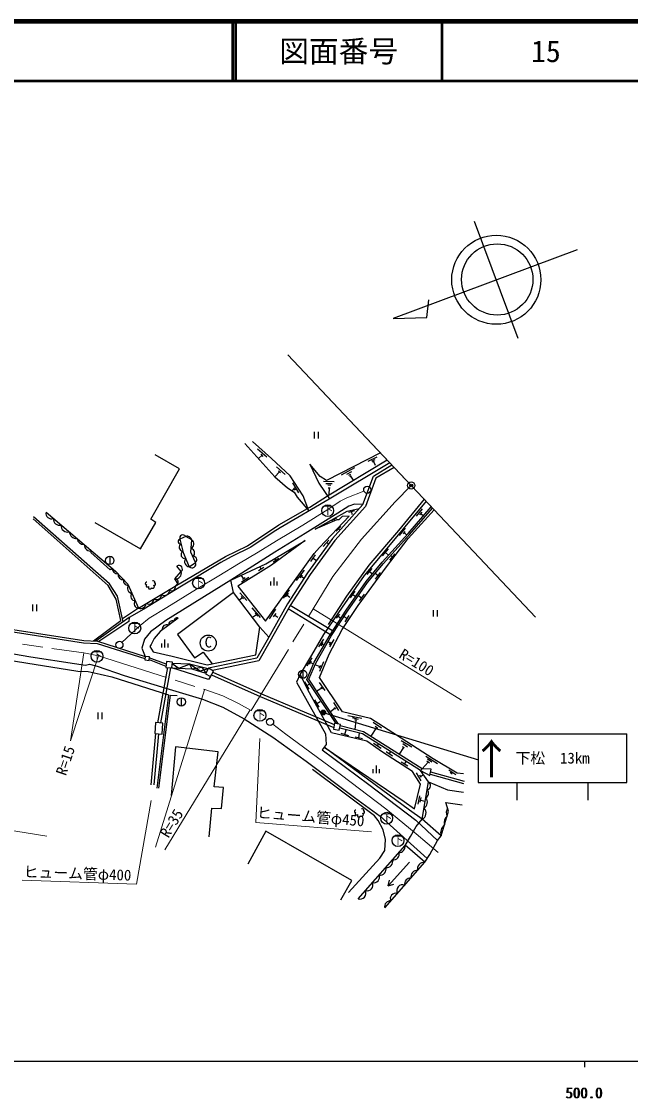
# Model space of a CAD drawing. Units: millimetres, scale not verified. Extents: x 40000 to 680000, y 20000 to 380000.
# Drawn here: x 473240 to 575727, y 198715 to 380000 of the extents above; entities that cross this region are included whole.
import ezdxf
from ezdxf.enums import TextEntityAlignment as Align

# ---------------------------------------------------------------- set-up
doc = ezdxf.new("R2010")
doc.units = ezdxf.units.MM
doc.header["$LTSCALE"] = 1000
doc.header["$PDMODE"] = 32
doc.header["$PDSIZE"] = 500
doc.linetypes.add('CHAIN', pattern=[18.5, 12, -1.5, 3.5, -1.5])
for name, color, linetype, lineweight in [('M-BGD', 7, 'Continuous', 25), ('M-BGD-EXST', 7, 'Continuous', 25), ('M-BMK', 2, 'CHAIN', 13), ('M-BMK-OTRS', 5, 'Continuous', 25), ('M-BMK-SRVR', 3, 'Continuous', 25), ('M-STR-HTXT', 7, 'Continuous', 13), ('M-STR-STRC', 7, 'Continuous', 25), ('M-TTL', 2, 'Continuous', 140), ('M-TTL-BAND', 7, 'Continuous', 25), ('M-TTL-LINE', 7, 'Continuous', 50)]:
    doc.layers.add(name, color=color, linetype=linetype, lineweight=lineweight)
doc.layers.add('M-OTRS', color=6, linetype='Continuous')
doc.layers.add('M-TTL-TXT', color=7, linetype='Continuous')
doc.styles.add('ＭＳ ゴシック', font='')
doc.styles.get('ＭＳ ゴシック').set_extended_font_data('MS Gothic')

msp = doc.modelspace()

# ---------------------------------------------------------------- hatches: boundary and pattern name
at = {"layer": 'M-STR-STRC'}
msp.add_hatch(color=256, dxfattribs=at).paths.add_polyline_path([(523702, 263928, 0.41421), (523781, 263368, 0.41421), (524341, 263446, 1)])

# ---------------------------------------------------------------- linework, layer by layer
at = {"layer": 'M-BGD'}
for p, q in [((522484, 310936), (522484, 309818)), ((523151, 310936), (523151, 309818)), ((514504, 306652), (512942, 308036)), ((513741, 307000), (513100, 306427)), ((513932, 306803), (513549, 307197)), ((531566, 306010), (533074, 306708)), ((517605, 303759), (516168, 305019)), ((527109, 303684), (529362, 304907)), ((532192, 306054), (532732, 306280)), ((532332, 305861), (532670, 305988)), ((532501, 305924), (532787, 305297)), ((516666, 304185), (515859, 303340)), ((516837, 304052), (516494, 304318)), ((527995, 303821), (528825, 304267)), ((528347, 303624), (528677, 303781)), ((528522, 303427), (528718, 303555)), ((528620, 303491), (529052, 302775)), ((519210, 301333), (518783, 301024)), ((519936, 300658), (518890, 302374)), ((519328, 301141), (519092, 301526)), ((524036, 302631), (525858, 302573)), ((524454, 302259), (525541, 302251)), ((524796, 301988), (525306, 301975)), ((524827, 301524), (525195, 301526)), ((525011, 301525), (524951, 300306)), ((528336, 297391), (529320, 297711)), ((528762, 297529), (528824, 297015)), ((540692, 297967), (539649, 296745)), ((540607, 297406), (540242, 296978)), ((525389, 295980), (526301, 296482)), ((525845, 296231), (525951, 295988)), ((540425, 297192), (540892, 296789)), ((526201, 294210), (527002, 294998)), ((526601, 294604), (526825, 294353)), ((537833, 294697), (536817, 293464)), ((537767, 294145), (537470, 293784)), ((537618, 293965), (538081, 293546)), ((524017, 291651), (524935, 292686)), ((524613, 292324), (524951, 292077)), ((519101, 291360), (518196, 290717)), ((518649, 291038), (518545, 291212)), ((521926, 289117), (522743, 290212)), ((533968, 290033), (535003, 291212)), ((534486, 290622), (535010, 290148)), ((535252, 289309), (536152, 290389)), ((535702, 289849), (535395, 290126)), ((488098, 289978), (488098, 288578)), ((513579, 287800), (513365, 288261)), ((516560, 289599), (515608, 288994)), ((516084, 289297), (515886, 289629)), ((522334, 289665), (522893, 289257)), ((510659, 286213), (510183, 286782)), ((514013, 288071), (513145, 287529)), ((519515, 285930), (520889, 287649)), ((520137, 286349), (520540, 286825)), ((520338, 286587), (520799, 286288)), ((531415, 286919), (532246, 287930)), ((531830, 287425), (532319, 287017)), ((533256, 286681), (532768, 287087)), ((532841, 286125), (533670, 287236)), ((511505, 286424), (510238, 285651)), ((510900, 286370), (510418, 286056)), ((515209, 285057), (515209, 285754)), ((515742, 285057), (515742, 286385)), ((516276, 285057), (516276, 285754)), ((510403, 283002), (509891, 282614)), ((511140, 282521), (510000, 283837)), ((510580, 282799), (510226, 283205)), ((517342, 282946), (518359, 284353)), ((517694, 283161), (518175, 283692)), ((517934, 283427), (518391, 283084)), ((528602, 283005), (529411, 284119)), ((529007, 283562), (529494, 283222)), ((530456, 282946), (529926, 283316)), ((530131, 282510), (530943, 283599)), ((475101, 281853), (475101, 280735)), ((475767, 281853), (475767, 280735)), ((492939, 281242), (490260, 279433)), ((513483, 279655), (512042, 281332)), ((514979, 279444), (516068, 281070)), ((525437, 276621), (518112, 281149)), ((525867, 277279), (518429, 281714)), ((512778, 280148), (512133, 279659)), ((513010, 279876), (512546, 280419)), ((515675, 279787), (516071, 280372)), ((515873, 280080), (516401, 279728)), ((526273, 279557), (526788, 280218)), ((526530, 279888), (527008, 279576)), ((528047, 279472), (527521, 279815)), ((527713, 278948), (528380, 279996)), ((542528, 280939), (542528, 279821)), ((543195, 280939), (543195, 279821)), ((513349, 278054), (514845, 276353)), ((497385, 274625), (497385, 275954)), ((523256, 274718), (524101, 276041)), ((525214, 275308), (524830, 275569)), ((525140, 274724), (525844, 275979)), ((496851, 274625), (496851, 275322)), ((497918, 274625), (497918, 275322)), ((523662, 274907), (523994, 275456)), ((523828, 275182), (524153, 274994)), ((525046, 275064), (525382, 275553)), ((494714, 272592), (497543, 271507)), ((497575, 271846), (494742, 272888)), ((521330, 271517), (522135, 272868)), ((521712, 271812), (522040, 272344)), ((521876, 272078), (522389, 271861)), ((523456, 270662), (524114, 272253)), ((497790, 271259), (496106, 261962)), ((498290, 271212), (496609, 261930)), ((520575, 270817), (520575, 269417)), ((523475, 271373), (522655, 271720)), ((523358, 271170), (523593, 271576)), ((521663, 267602), (520905, 268822)), ((521284, 268212), (521758, 268527)), ((524350, 267414), (523390, 268731)), ((497960, 266651), (496001, 250973)), ((498258, 266613), (496299, 250936)), ((498258, 266613), (499461, 266521)), ((523760, 267806), (522947, 267269)), ((523879, 267652), (523640, 267961)), ((500128, 266175), (500128, 264775)), ((523355, 264590), (522581, 265845)), ((522968, 265217), (523496, 265558)), ((526669, 264017), (525779, 265393)), ((486067, 263706), (486067, 262588)), ((486734, 263706), (486734, 262588)), ((526029, 264391), (525249, 263788)), ((526137, 264252), (525921, 264530)), ((530522, 262675), (528162, 263137)), ((529974, 262495), (528963, 262778)), ((529669, 262314), (529315, 262439)), ((529492, 262377), (529316, 260830)), ((532974, 261177), (532028, 259679)), ((533816, 261043), (532418, 261979)), ((533190, 261016), (532758, 261337)), ((495779, 260129), (494995, 251534)), ((496279, 260098), (495493, 251488)), ((528331, 259781), (527022, 260132)), ((527677, 259956), (527883, 260778)), ((530611, 259261), (529387, 259553)), ((529999, 259407), (530142, 260210)), ((533757, 257602), (532457, 258441)), ((533107, 258022), (533334, 258381)), ((537537, 257817), (536807, 256662)), ((538918, 257826), (537144, 258944)), ((537694, 257725), (537379, 257910)), ((538191, 257835), (537394, 258426)), ((535681, 256346), (534583, 257060)), ((535132, 256703), (535377, 257091)), ((543243, 255046), (541306, 256270)), ((542270, 255330), (541564, 255824)), ((532431, 253457), (532431, 254154)), ((532964, 253457), (532964, 254786)), ((533497, 253457), (533497, 254154)), ((538232, 254651), (537117, 255331)), ((537674, 254991), (537968, 255456)), ((540691, 254209), (540410, 253914)), ((541653, 255334), (540691, 254209)), ((541880, 255160), (541427, 255507)), ((546336, 253200), (545153, 253955)), ((540510, 252161), (539739, 253517)), ((540494, 252717), (540280, 253136)), ((540387, 252927), (540868, 253266)), ((542003, 253297), (547625, 251759)), ((542091, 253688), (547731, 252145)), ((545726, 253333), (545385, 253563)), ((539980, 248265), (540269, 249662)), ((540349, 248574), (540507, 249388)), ((540414, 248910), (541199, 248774)), ((533578, 246237), (541520, 239128)), ((541106, 238465), (537813, 241345)), ((534951, 234498), (535911, 234814))]:
    msp.add_line(p, q, dxfattribs=at)
for points in [[(510843, 308952), (515859, 303340), (518028, 301521), (519137, 300792), (519626, 299931), (521600, 297622), (520645, 300145), (518431, 303535), (515332, 306458), (512091, 309283)], [(485600, 295661), (493265, 291222), (495829, 295690), (494981, 296246), (499802, 304696), (495728, 307071)], [(533646, 307382), (524567, 302736), (523519, 303387), (521762, 305493), (523278, 302272), (525059, 299648)], [(535242, 305691), (525000, 299613), (516758, 294786), (515598, 294021), (511836, 291533), (508520, 289875), (506789, 288949), (500188, 284930), (493797, 281075), (491370, 279679), (485765, 275707)], [(499089, 284972), (507577, 289962), (511257, 291749), (516539, 295256), (521739, 298259), (524730, 300173), (534754, 306208)], [(535965, 304926), (532874, 303146), (531128, 298347), (525984, 292644), (521794, 286904), (518429, 281714), (515017, 275638), (513177, 272404), (505377, 270760)], [(508939, 283869), (508459, 285980), (514381, 288733), (520975, 292659), (515326, 288475), (509654, 284939), (514306, 279080), (522501, 290474), (523378, 291481), (528397, 296738), (527197, 296675), (526634, 296119), (526295, 296138), (522661, 294560), (528049, 297604), (530064, 298024), (530665, 298705), (532469, 303462), (535542, 305374)], [(541331, 299243), (533612, 289966), (530914, 286736), (527231, 281411), (524076, 276813), (522060, 273324), (520157, 270115), (519511, 268775), (524372, 260080), (524489, 258288), (523824, 257381), (531680, 251565), (539628, 245546), (543264, 242162)], [(541014, 299578), (536664, 294326), (531703, 288465), (527946, 283280), (524830, 278493)], [(477372, 297393), (489048, 287494), (491147, 285316), (492939, 281242), (499089, 284972), (499555, 285385), (499068, 286185), (500116, 287396), (499392, 288329)], [(530665, 298705), (529278, 298777), (528322, 298411), (526471, 297242), (520974, 293795), (515890, 290681), (508459, 285980), (497531, 279195), (494955, 277293), (493909, 276005), (493511, 274511), (494042, 273132)], [(530665, 298705), (525596, 292960), (521382, 287187), (518001, 281973), (514581, 275884), (512853, 272847), (504694, 271127)], [(526214, 261815), (521282, 269245), (522509, 272144), (525181, 276778), (527871, 280899), (531255, 285740), (533963, 288989), (538340, 293833), (542208, 298314)], [(526600, 261743), (521621, 269276), (522778, 272010), (525437, 276621), (528120, 280731), (531493, 285558), (534189, 288792), (538565, 293634), (542415, 298095)], [(547644, 253342), (546535, 253446), (542531, 255910), (537155, 259339), (531949, 262678), (527256, 263786), (523392, 269565), (525007, 273484), (527181, 277657), (529906, 281716), (534645, 288228), (538333, 292997), (542708, 297785)], [(485351, 275731), (489960, 279157), (489184, 282761), (487839, 285046), (475212, 296305)], [(490363, 278965), (489411, 283285), (488058, 285322), (475267, 296636)], [(488432, 288017), (488138, 287686), (484892, 290609), (485094, 290847)], [(494347, 285613), (494211, 285611), (494122, 285529), (494069, 285367), (494133, 285252), (494231, 285226), (494291, 285236), (494214, 285142), (494220, 284942), (494298, 284825), (494491, 284824), (494623, 284893), (494620, 284682), (494675, 284525), (494818, 284498), (495002, 284525), (495099, 284622), (495108, 284691), (495187, 284632), (495440, 284617), (495579, 284741), (495615, 284926), (495537, 285015), (495453, 285039), (495651, 285062), (495791, 285235), (495770, 285440), (495677, 285487), (495546, 285472), (495677, 285568), (495667, 285659), (495569, 285804), (495460, 285859), (495272, 285872)], [(499606, 279571), (496545, 277319), (495556, 276144), (495057, 275111), (494842, 274770), (495380, 273924), (498587, 273150), (504490, 271691), (512659, 273420), (513349, 278054), (508939, 283869), (499496, 276796), (502373, 272912), (503826, 273867), (505329, 271869)], [(460474, 279406), (483719, 275826), (486021, 275692), (494042, 273132)], [(491370, 279679), (491318, 279012), (486243, 275622)], [(459871, 279094), (483677, 275428), (485948, 275296), (494006, 272758)], [(446105, 268653), (449290, 270251), (454536, 272884), (458041, 274647), (464502, 273539), (473940, 272073), (482732, 270634), (484461, 270576), (486499, 270131), (488442, 269675), (497960, 266651)], [(466346, 274524), (474797, 273083), (482168, 271926), (483987, 271667), (484704, 271839), (485947, 271473), (490530, 269912), (498642, 267441), (503720, 265918), (507097, 264606), (510725, 262638), (515561, 259558), (521133, 255476), (529290, 249392), (533578, 246237)], [(504639, 271029), (501522, 271845), (498617, 271933)], [(498617, 271933), (499694, 271133), (501522, 271845), (501895, 271028), (503611, 271298), (504267, 270335)], [(498547, 271188), (501895, 271028), (504267, 270335)], [(505059, 269761), (504698, 269249), (498547, 271188)], [(504639, 271029), (503285, 270622), (501522, 271845)], [(505444, 270477), (513613, 266821), (525882, 261641)], [(543876, 242927), (540671, 245719), (538544, 247270), (532748, 251537), (524156, 257835), (537634, 248708), (539353, 247457), (540394, 251632), (539060, 253749), (534000, 257005), (531348, 258838), (525410, 260253), (521431, 267525), (520157, 270115)], [(505207, 270036), (513414, 266363), (525788, 261138)], [(529913, 232312), (537791, 241320), (538682, 242789), (539660, 244491), (540671, 245719), (541757, 252005), (540410, 253914), (530633, 260086), (526789, 261052)], [(540691, 254209), (530793, 260458), (526863, 261447)], [(504822, 242784), (505245, 247601), (506873, 247537), (507205, 251077), (505667, 251176), (506313, 257059), (499153, 257931), (498401, 249703)], [(528297, 233397), (533534, 239187), (534400, 240428), (534523, 242309), (534119, 243921), (533284, 245479), (532620, 246293), (522231, 254108)], [(540410, 253914), (541959, 253101), (542191, 254134), (540691, 254209)], [(541757, 252005), (544906, 250662), (547649, 250301)], [(534371, 230793), (541106, 238465), (541934, 239790), (543264, 242162), (543876, 242927), (545122, 247063), (544650, 248515), (547381, 248148)], [(529533, 247232), (529398, 247230), (529308, 247149), (529256, 246986), (529320, 246871), (529418, 246845), (529478, 246855), (529400, 246761), (529406, 246562), (529484, 246445), (529678, 246443), (529810, 246513), (529807, 246302), (529862, 246145), (530005, 246117), (530188, 246145), (530286, 246241), (530295, 246310), (530373, 246251), (530627, 246236), (530765, 246361), (530802, 246545), (530724, 246635), (530639, 246659), (530837, 246682), (530977, 246854), (530957, 247059), (530863, 247106), (530733, 247091), (530864, 247188), (530854, 247278), (530756, 247423), (530647, 247479), (530459, 247491)], [(527005, 232139), (528809, 235425), (514369, 243717), (511311, 238132)], [(538546, 238515), (534951, 234498), (535158, 235488)]]:
    msp.add_lwpolyline(points, dxfattribs=at)
for points in [[(501472, 288214), (502513, 288955), (501743, 290678), (501892, 292732), (500881, 293321), (499893, 292838), (500427, 290638)], [(494759, 273062), (494042, 273132), (493985, 272534), (494701, 272465)], [(498638, 272153), (497613, 272250), (497522, 271284), (498547, 271188)], [(504693, 271128), (504205, 270221), (505059, 269761), (505547, 270668)], [(496902, 260058), (497020, 261904), (495772, 261983), (495655, 260137)], [(526907, 261686), (525924, 261869), (525741, 260886), (526724, 260703)]]:
    msp.add_lwpolyline(points, close=True, dxfattribs=at)
for centre in [(488098, 289278), (520575, 270117), (500128, 265475)]:
    msp.add_circle(centre, 700, dxfattribs=at)
for centre, radius, start, end in [((478274, 297210), 920, 168.53616, 290.88662), ((479613, 296224), 1019, 172.90689, 286.5159), ((480979, 295136), 1082, 174.08908, 285.33371), ((482525, 294230), 1267, 186.24767, 273.17512), ((483709, 293073), 1119, 185.53553, 273.88726), ((484922, 291971), 1138, 180.7366, 278.68618), ((499960, 292468), 376, 100.26439, 287.01697), ((500459, 291535), 692, 124.18548, 263.09588), ((500410, 293033), 552, 31.40851, 200.65931), ((501108, 292548), 806, 13.18822, 106.36532), ((501355, 292035), 879, 299.35482, 52.35464), ((500784, 290276), 702, 125.49972, 278.07298), ((501668, 290568), 711, 303.28912, 80.4123), ((499724, 287839), 592, 311.57878, 124.07114), ((501516, 289043), 831, 139.70003, 266.92596), ((501924, 288680), 650, 225.86191, 25.02332), ((502163, 289410), 574, 307.56842, 100.58674), ((489549, 288148), 1125, 186.67635, 267.57746), ((490339, 286891), 847, 171.01382, 276.84882), ((499170, 287156), 977, 264.04162, 14.21303), ((491070, 285818), 671, 159.81664, 282.41321), ((491980, 284649), 923, 146.12862, 261.3724), ((498555, 284752), 577, 220.10587, 22.36123), ((499070, 285638), 547, 332.4556, 90.19902), ((492388, 283231), 744, 137.2387, 270.26232), ((494655, 282800), 870, 241.80745, 0.65964), ((495953, 283527), 835, 239.11807, 3.34903), ((497306, 284214), 824, 230.86235, 11.60475), ((492974, 282001), 759, 140.1063, 267.39472), ((493242, 282214), 1018, 252.69092, 349.77618), ((499406, 279083), 528, 67.67094, 185.0091), ((497699, 277648), 821, 67.01941, 185.66063), ((498599, 278518), 590, 61.47645, 191.20359), ((541338, 251403), 734, 285.25781, 55.14174), ((540856, 250106), 896, 299.29402, 41.10553), ((540368, 248582), 1187, 301.65638, 38.74317), ((540176, 246759), 1151, 295.48273, 44.91682), ((546126, 246845), 1394, 147.54077, 205.99094), ((545417, 243471), 1634, 127.01765, 199.46785), ((545637, 245208), 1280, 126.71543, 199.77007), ((536785, 241138), 1022, 267.42026, 10.23195), ((535886, 239798), 911, 257.10272, 20.54949), ((533574, 237336), 1017, 261.64899, 16.00322), ((534690, 238636), 1030, 262.27208, 15.38014), ((541027, 237313), 1158, 86.20194, 191.45027), ((532522, 235993), 966, 257.23085, 20.42136), ((538690, 234856), 978, 84.04058, 193.40453), ((539800, 236053), 1034, 84.88684, 192.55828), ((531431, 234634), 971, 252.20014, 25.45207), ((537398, 233669), 1019, 70.44071, 207.0044), ((530186, 233306), 1030, 254.60102, 23.0512), ((536196, 232365), 892, 70.716, 206.72911), ((535317, 231000), 968, 85.10883, 192.33628)]:
    msp.add_arc(centre, radius, start, end, dxfattribs=at)
at = {"layer": 'M-BGD-EXST'}
for centre, radius in [((524771, 297665), 1000), ((503032, 285483), 1000), ((492296, 277906), 1000), ((504669, 275379), 1350), ((485936, 273150), 1000), ((513358, 263202), 1000), ((534701, 245886), 1000), ((536594, 242116), 1000)]:
    msp.add_circle(centre, radius, dxfattribs=at)
at = {"layer": 'M-BMK'}
for points in [[(360883, 291989), (460024, 277135), (483708, 273706), (486218, 273218), (504067, 267571), (507104, 266469), (509753, 265214), (511915, 264029), (522303, 281111), (525650, 286571), (530461, 292846), (536109, 299121), (538822, 301900)], [(530865, 300954), (527993, 299822), (526844, 299277), (524797, 297865), (520578, 295213), (516148, 292563), (513043, 290674), (509775, 288689), (506439, 286702), (502712, 284431), (497717, 281372), (494730, 279538), (493201, 278320), (490132, 275496)], [(515515, 261705), (517714, 260023), (527111, 253117), (534571, 247473), (539663, 243247), (543346, 240133)]]:
    msp.add_lwpolyline(points, dxfattribs=at)
at = {"layer": 'M-BMK-OTRS'}
msp.add_lwpolyline([(538822, 301900), (518075, 323871), (559760, 279726)], dxfattribs=at)
at = {"layer": 'M-BMK-SRVR'}
for p, q in [((556844, 326661), (549488, 346331)), ((566748, 341575), (535811, 330006)), ((541475, 330196), (541796, 333179)), ((535811, 330006), (541475, 330196))]:
    msp.add_line(p, q, dxfattribs=at)
for centre, radius in [((553151, 336535), 7500), ((553302, 336582), 6000), ((531424, 301174), 600), ((538822, 301900), 600), ((489712, 275067), 600), ((515075, 262101), 600)]:
    msp.add_circle(centre, radius, dxfattribs=at)
at = {"layer": 'M-OTRS'}
msp.add_point((538822, 301900), dxfattribs=at)
at = {"layer": 'M-STR-HTXT'}
for p, q in [((522303, 281111), (547288, 265774)), ((504047, 267518), (495784, 241037)), ((511746, 264145), (497353, 240548))]:
    msp.add_line(p, q, dxfattribs=at)
for points in [[(455295, 275182), (450603, 247195), (477516, 242846)], [(486218, 273218), (481454, 258914), (483708, 273706)], [(513323, 259321), (512672, 245181), (532123, 243593)], [(495080, 248876), (492566, 234797), (473323, 235440)]]:
    msp.add_lwpolyline(points, dxfattribs=at)
at = {"layer": 'M-STR-STRC'}
for p, q in [((524021, 263687), (550135, 255700)), ((550118, 260114), (550118, 251914)), ((550118, 260114), (575118, 260114)), ((575118, 251914), (575118, 260114)), ((550118, 251914), (575118, 251914)), ((556618, 251914), (556618, 248914)), ((568618, 248914), (568618, 251914))]:
    msp.add_line(p, q, dxfattribs=at)
msp.add_circle((524021, 263687), 400, dxfattribs=at)
at = {"layer": 'M-TTL'}
msp.add_line((680000, 380000), (40000, 380000), dxfattribs=at)
at = {"layer": 'M-TTL-BAND'}
for p, q in [((40000, 205000), (579000, 205000)), ((568000, 205000), (568000, 204000))]:
    msp.add_line(p, q, dxfattribs=at)
at = {"layer": 'M-TTL-LINE'}
for p, q in [((508747, 380000), (508747, 370000)), ((509247, 380000), (509247, 370000)), ((543997, 380000), (543997, 370000)), ((40000, 370000), (680000, 370000))]:
    msp.add_line(p, q, dxfattribs=at)

# ---------------------------------------------------------------- texts
at = {"layer": 'M-BGD-EXST', "style": 'ＭＳ ゴシック'}
for p in [(523919, 296678), (502180, 284496), (491444, 276919), (485084, 272163), (512506, 262215), (533849, 244899), (535741, 241129)]:
    msp.add_text('下', height=1320, dxfattribs=at).set_placement(p, align=Align.BOTTOM_LEFT)
msp.add_text('C', height=1833, rotation=358.508, dxfattribs=at).set_placement((504013, 274087), align=Align.BOTTOM_LEFT)
at = {"layer": 'M-STR-HTXT', "style": 'ＭＳ ゴシック'}
for s, rotation, p in [('R=100', 328.456, (536316, 272509)), ('R=15', 71.581, (481220, 252764)), ('R=35', 58.62, (498434, 242149)), ('ヒューム管φ450', 355.332, (512744, 245432)), ('ヒューム管φ400', 358.087, (473543, 235433))]:
    msp.add_text(s, height=1833, rotation=rotation, dxfattribs=at).set_placement(p, align=Align.BOTTOM_LEFT)
at = {"layer": 'M-STR-STRC', "style": 'ＭＳ ゴシック'}
for s, height, p in [('↑', 5132, (552335, 255874)), ('下松  13km', 1833, (562618, 256014))]:
    msp.add_text(s, height=height, dxfattribs=at).set_placement(p, align=Align.MIDDLE_CENTER)
at = {"layer": 'M-TTL-BAND', "style": 'ＭＳ ゴシック'}
for p in [(567844, 198195), (568000, 198195)]:
    msp.add_text('500.0', height=1833, dxfattribs=at).set_placement(p, align=Align.BOTTOM_CENTER)
at = {"layer": 'M-TTL-TXT', "style": 'ＭＳ ゴシック'}
for s, p in [('図面番号', (526622, 375000)), ('15', (561497, 375000))]:
    msp.add_text(s, height=3666, dxfattribs=at).set_placement(p, align=Align.MIDDLE_CENTER)

doc.saveas('drawing.dxf')
